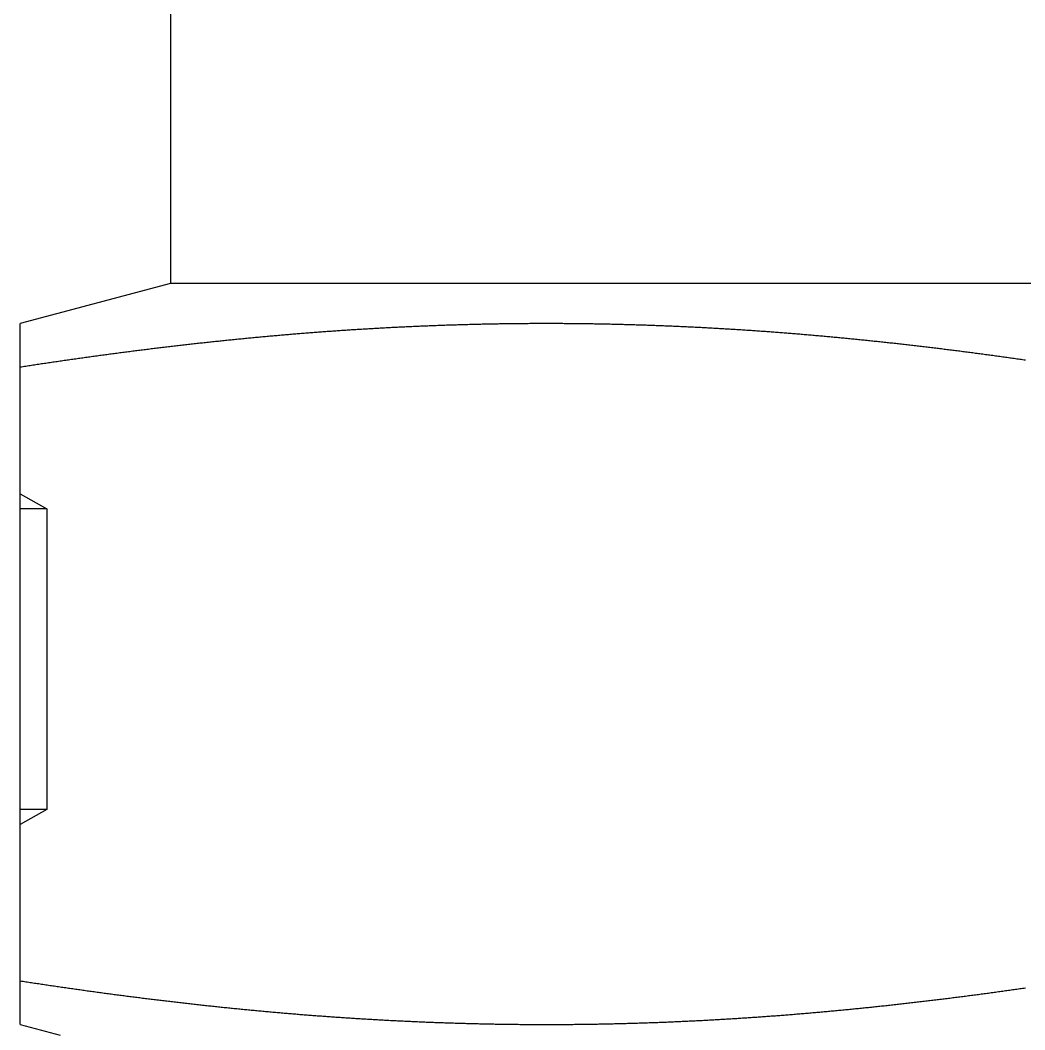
# Model space of a CAD drawing. Extents: x -10 to 100, y -19 to 72.
# Drawn here: x 84.76 to 91.44, y 9.6 to 16.32 of the extents above; entities that cross this region are included whole.
import ezdxf

# ---------------------------------------------------------------- set-up
doc = ezdxf.new("R2010")
doc.units = 0
doc.layers.get('0').update_dxf_attribs({"linetype": 'CONTINUOUS'})

msp = doc.modelspace()

# ---------------------------------------------------------------- linework, layer by layer
at = {"color": 7, "linetype": 'CONTINUOUS'}
for p, q in [((85.7577, 21.565), (85.7577, 14.565)), ((85.7577, 14.565), (84.7577, 14.2971)), ((97.7577, 14.565), (85.7577, 14.565)), ((84.7577, 9.6362), (84.7577, 14.2971)), ((84.7577, 13.165), (84.9343, 13.065)), ((84.9343, 13.065), (84.7577, 13.065)), ((84.9343, 13.065), (84.9343, 11.065)), ((84.9343, 11.065), (84.7577, 10.965)), ((84.9343, 11.065), (84.7577, 11.065)), ((84.7577, 9.6362), (85.0233, 9.565))]:
    msp.add_line(p, q, dxfattribs=at)
at = {"color": 7}
for points in [[(91.4455, 14.0536, 0), (91.4361, 14.0549, 0), (91.4266, 14.0563, 0), (91.4171, 14.0576, 0), (91.4076, 14.059, 0), (91.3982, 14.0603, 0), (91.3887, 14.0617, 0), (91.3792, 14.063, 0), (91.3698, 14.0644, 0), (91.3603, 14.0657, 0), (91.3508, 14.067, 0), (91.3413, 14.0684, 0), (91.3319, 14.0697, 0), (91.3224, 14.071, 0), (91.3129, 14.0723, 0), (91.3034, 14.0737, 0), (91.294, 14.075, 0), (91.2845, 14.0763, 0), (91.275, 14.0776, 0), (91.2655, 14.0789, 0), (91.2561, 14.0802, 0), (91.2466, 14.0815, 0), (91.2371, 14.0828, 0), (91.2276, 14.0841, 0), (91.2182, 14.0854, 0), (91.2087, 14.0867, 0), (91.1992, 14.0879, 0), (91.1897, 14.0892, 0), (91.1802, 14.0905, 0), (91.1708, 14.0918, 0), (91.1613, 14.093, 0), (91.1518, 14.0943, 0), (91.1423, 14.0956, 0), (91.1328, 14.0968, 0), (91.1233, 14.0981, 0), (91.1139, 14.0993, 0), (91.1044, 14.1006, 0), (91.0949, 14.1018, 0), (91.0854, 14.1031, 0), (91.0759, 14.1043, 0), (91.0664, 14.1055, 0), (91.0569, 14.1068, 0), (91.0475, 14.108, 0), (91.038, 14.1092, 0), (91.0285, 14.1105, 0), (91.019, 14.1117, 0), (91.0095, 14.1129, 0), (91, 14.1141, 0), (90.9905, 14.1153, 0), (90.981, 14.1165, 0), (90.9715, 14.1177, 0), (90.9621, 14.1189, 0), (90.9526, 14.1201, 0), (90.9431, 14.1213, 0), (90.9336, 14.1225, 0), (90.9241, 14.1237, 0), (90.9146, 14.1248, 0), (90.9051, 14.126, 0), (90.8956, 14.1272, 0), (90.8861, 14.1284, 0), (90.8766, 14.1295, 0), (90.8671, 14.1307, 0), (90.8576, 14.1319, 0), (90.8481, 14.133, 0), (90.8386, 14.1342, 0), (90.8291, 14.1353, 0), (90.8196, 14.1365, 0), (90.8101, 14.1376, 0), (90.8006, 14.1387, 0), (90.7912, 14.1399, 0), (90.7817, 14.141, 0), (90.7722, 14.1421, 0), (90.7627, 14.1433, 0), (90.7532, 14.1444, 0), (90.7437, 14.1455, 0), (90.7342, 14.1466, 0), (90.7247, 14.1477, 0), (90.7151, 14.1488, 0), (90.7056, 14.1499, 0), (90.6961, 14.151, 0), (90.6866, 14.1521, 0), (90.6771, 14.1532, 0), (90.6676, 14.1543, 0), (90.6581, 14.1554, 0), (90.6486, 14.1565, 0), (90.6391, 14.1575, 0), (90.6296, 14.1586, 0), (90.6201, 14.1597, 0), (90.6106, 14.1608, 0), (90.6011, 14.1618, 0), (90.5916, 14.1629, 0), (90.5821, 14.1639, 0), (90.5726, 14.165, 0), (90.5631, 14.166, 0), (90.5536, 14.1671, 0), (90.544, 14.1681, 0), (90.5345, 14.1692, 0), (90.525, 14.1702, 0), (90.5155, 14.1712, 0), (90.506, 14.1722, 0), (90.4965, 14.1733, 0), (90.487, 14.1743, 0), (90.4775, 14.1753, 0), (90.468, 14.1763, 0), (90.4584, 14.1773, 0), (90.4489, 14.1783, 0), (90.4394, 14.1793, 0), (90.4299, 14.1803, 0), (90.4204, 14.1813, 0), (90.4109, 14.1823, 0), (90.4014, 14.1833, 0), (90.3918, 14.1843, 0), (90.3823, 14.1852, 0), (90.3728, 14.1862, 0), (90.3633, 14.1872, 0), (90.3538, 14.1881, 0), (90.3443, 14.1891, 0), (90.3347, 14.1901, 0), (90.3252, 14.191, 0), (90.3157, 14.192, 0), (90.3062, 14.1929, 0), (90.2967, 14.1938, 0), (90.2871, 14.1948, 0), (90.2776, 14.1957, 0), (90.2681, 14.1966, 0), (90.2586, 14.1976, 0), (90.2491, 14.1985, 0), (90.2395, 14.1994, 0), (90.23, 14.2003, 0), (90.2205, 14.2012, 0), (90.211, 14.2021, 0), (90.2014, 14.203, 0), (90.1919, 14.2039, 0), (90.1824, 14.2048, 0), (90.1729, 14.2057, 0), (90.1633, 14.2066, 0), (90.1538, 14.2075, 0), (90.1443, 14.2084, 0), (90.1348, 14.2092, 0), (90.1252, 14.2101, 0), (90.1157, 14.211, 0), (90.1062, 14.2118, 0), (90.0967, 14.2127, 0), (90.0871, 14.2135, 0), (90.0776, 14.2144, 0), (90.0681, 14.2152, 0), (90.0585, 14.2161, 0), (90.049, 14.2169, 0), (90.0395, 14.2178, 0), (90.03, 14.2186, 0), (90.0204, 14.2194, 0), (90.0109, 14.2202, 0), (90.0014, 14.221, 0), (89.9918, 14.2219, 0), (89.9823, 14.2227, 0), (89.9728, 14.2235, 0), (89.9632, 14.2243, 0), (89.9537, 14.2251, 0), (89.9442, 14.2259, 0), (89.9346, 14.2266, 0), (89.9251, 14.2274, 0), (89.9156, 14.2282, 0), (89.906, 14.229, 0), (89.8965, 14.2298, 0), (89.887, 14.2305, 0), (89.8774, 14.2313, 0), (89.8679, 14.232, 0), (89.8584, 14.2328, 0), (89.8488, 14.2335, 0), (89.8393, 14.2343, 0), (89.8297, 14.235, 0), (89.8202, 14.2358, 0), (89.8107, 14.2365, 0), (89.8011, 14.2372, 0), (89.7916, 14.238, 0), (89.7821, 14.2387, 0), (89.7725, 14.2394, 0), (89.763, 14.2401, 0), (89.7534, 14.2408, 0), (89.7439, 14.2415, 0), (89.7344, 14.2422, 0), (89.7248, 14.2429, 0), (89.7153, 14.2436, 0), (89.7057, 14.2443, 0), (89.6962, 14.245, 0), (89.6866, 14.2457, 0), (89.6771, 14.2463, 0), (89.6676, 14.247, 0), (89.658, 14.2477, 0), (89.6485, 14.2483, 0), (89.6389, 14.249, 0), (89.6294, 14.2496, 0), (89.6198, 14.2503, 0), (89.6103, 14.2509, 0), (89.6008, 14.2516, 0), (89.5912, 14.2522, 0), (89.5817, 14.2528, 0), (89.5721, 14.2535, 0), (89.5626, 14.2541, 0), (89.553, 14.2547, 0), (89.5435, 14.2553, 0), (89.5339, 14.2559, 0), (89.5244, 14.2565, 0), (89.5148, 14.2571, 0), (89.5053, 14.2577, 0), (89.4957, 14.2583, 0), (89.4862, 14.2589, 0), (89.4766, 14.2595, 0), (89.4671, 14.2601, 0), (89.4576, 14.2606, 0), (89.448, 14.2612, 0), (89.4385, 14.2618, 0), (89.4289, 14.2623, 0), (89.4194, 14.2629, 0), (89.4098, 14.2634, 0), (89.4003, 14.264, 0), (89.3907, 14.2645, 0), (89.3812, 14.2651, 0), (89.3716, 14.2656, 0), (89.362, 14.2661, 0), (89.3525, 14.2667, 0), (89.3429, 14.2672, 0), (89.3334, 14.2677, 0), (89.3238, 14.2682, 0), (89.3143, 14.2687, 0), (89.3047, 14.2692, 0), (89.2952, 14.2697, 0), (89.2856, 14.2702, 0), (89.2761, 14.2707, 0), (89.2665, 14.2712, 0), (89.257, 14.2717, 0), (89.2474, 14.2722, 0), (89.2379, 14.2726, 0), (89.2283, 14.2731, 0), (89.2188, 14.2736, 0), (89.2092, 14.274, 0), (89.1996, 14.2745, 0), (89.1901, 14.2749, 0), (89.1805, 14.2754, 0), (89.171, 14.2758, 0), (89.1614, 14.2763, 0), (89.1519, 14.2767, 0), (89.1423, 14.2771, 0), (89.1327, 14.2776, 0), (89.1232, 14.278, 0), (89.1136, 14.2784, 0), (89.1041, 14.2788, 0), (89.0945, 14.2792, 0), (89.085, 14.2796, 0), (89.0754, 14.28, 0), (89.0658, 14.2804, 0), (89.0563, 14.2808, 0), (89.0467, 14.2812, 0), (89.0372, 14.2816, 0), (89.0276, 14.2819, 0), (89.0181, 14.2823, 0), (89.0085, 14.2827, 0), (88.9989, 14.283, 0), (88.9894, 14.2834, 0), (88.9798, 14.2837, 0), (88.9703, 14.2841, 0), (88.9607, 14.2844, 0), (88.9511, 14.2848, 0), (88.9416, 14.2851, 0), (88.932, 14.2854, 0), (88.9225, 14.2858, 0), (88.9129, 14.2861, 0), (88.9033, 14.2864, 0), (88.8938, 14.2867, 0), (88.8842, 14.287, 0), (88.8747, 14.2873, 0), (88.8651, 14.2876, 0), (88.8555, 14.2879, 0), (88.846, 14.2882, 0), (88.8364, 14.2885, 0), (88.8268, 14.2888, 0), (88.8173, 14.289, 0), (88.8077, 14.2893, 0), (88.7982, 14.2896, 0), (88.7886, 14.2898, 0), (88.779, 14.2901, 0), (88.7695, 14.2904, 0), (88.7599, 14.2906, 0), (88.7503, 14.2909, 0), (88.7408, 14.2911, 0), (88.7312, 14.2913, 0), (88.7217, 14.2916, 0), (88.7121, 14.2918, 0), (88.7025, 14.292, 0), (88.693, 14.2922, 0), (88.6834, 14.2924, 0), (88.6738, 14.2926, 0), (88.6643, 14.2928, 0), (88.6547, 14.293, 0), (88.6451, 14.2932, 0), (88.6356, 14.2934, 0), (88.626, 14.2936, 0), (88.6164, 14.2938, 0), (88.6069, 14.2939, 0), (88.5973, 14.2941, 0), (88.5878, 14.2943, 0), (88.5782, 14.2944, 0), (88.5686, 14.2946, 0), (88.5591, 14.2947, 0), (88.5495, 14.2949, 0), (88.5399, 14.295, 0), (88.5304, 14.2952, 0), (88.5208, 14.2953, 0), (88.5112, 14.2954, 0), (88.5017, 14.2956, 0), (88.4921, 14.2957, 0), (88.4825, 14.2958, 0), (88.473, 14.2959, 0), (88.4634, 14.296, 0), (88.4538, 14.2961, 0), (88.4443, 14.2962, 0), (88.4347, 14.2963, 0), (88.4251, 14.2964, 0), (88.4156, 14.2964, 0), (88.406, 14.2965, 0), (88.3964, 14.2966, 0), (88.3869, 14.2967, 0), (88.3773, 14.2967, 0), (88.3677, 14.2968, 0), (88.3582, 14.2968, 0), (88.3486, 14.2969, 0), (88.3391, 14.2969, 0), (88.3295, 14.297, 0), (88.3199, 14.297, 0), (88.3104, 14.297, 0), (88.3008, 14.297, 0), (88.2912, 14.2971, 0), (88.2817, 14.2971, 0), (88.2721, 14.2971, 0), (88.2625, 14.2971, 0), (88.253, 14.2971, 0), (88.2434, 14.2971, 0), (88.2338, 14.2971, 0), (88.2243, 14.2971, 0), (88.2147, 14.297, 0), (88.2051, 14.297, 0), (88.1956, 14.297, 0), (88.186, 14.297, 0), (88.1764, 14.2969, 0), (88.1669, 14.2969, 0), (88.1573, 14.2968, 0), (88.1477, 14.2968, 0), (88.1382, 14.2967, 0), (88.1286, 14.2967, 0), (88.119, 14.2966, 0), (88.1095, 14.2965, 0), (88.0999, 14.2964, 0), (88.0903, 14.2964, 0), (88.0808, 14.2963, 0), (88.0712, 14.2962, 0), (88.0616, 14.2961, 0), (88.0521, 14.296, 0), (88.0425, 14.2959, 0), (88.0329, 14.2958, 0), (88.0234, 14.2957, 0), (88.0138, 14.2955, 0), (88.0042, 14.2954, 0), (87.9947, 14.2953, 0), (87.9851, 14.2952, 0), (87.9755, 14.295, 0), (87.966, 14.2949, 0), (87.9564, 14.2947, 0), (87.9469, 14.2946, 0), (87.9373, 14.2944, 0), (87.9277, 14.2943, 0), (87.9182, 14.2941, 0), (87.9086, 14.2939, 0), (87.899, 14.2938, 0), (87.8895, 14.2936, 0), (87.8799, 14.2934, 0), (87.8703, 14.2932, 0), (87.8608, 14.293, 0), (87.8512, 14.2928, 0), (87.8416, 14.2926, 0), (87.8321, 14.2924, 0), (87.8225, 14.2922, 0), (87.813, 14.292, 0), (87.8034, 14.2918, 0), (87.7938, 14.2915, 0), (87.7843, 14.2913, 0), (87.7747, 14.2911, 0), (87.7651, 14.2908, 0), (87.7556, 14.2906, 0), (87.746, 14.2903, 0), (87.7364, 14.2901, 0), (87.7269, 14.2898, 0), (87.7173, 14.2896, 0), (87.7078, 14.2893, 0), (87.6982, 14.289, 0), (87.6886, 14.2888, 0), (87.6791, 14.2885, 0), (87.6695, 14.2882, 0), (87.66, 14.2879, 0), (87.6504, 14.2876, 0), (87.6408, 14.2873, 0), (87.6313, 14.287, 0), (87.6217, 14.2867, 0), (87.6121, 14.2864, 0), (87.6026, 14.2861, 0), (87.593, 14.2858, 0), (87.5835, 14.2854, 0), (87.5739, 14.2851, 0), (87.5643, 14.2848, 0), (87.5548, 14.2844, 0), (87.5452, 14.2841, 0), (87.5357, 14.2837, 0), (87.5261, 14.2834, 0), (87.5165, 14.283, 0), (87.507, 14.2827, 0), (87.4974, 14.2823, 0), (87.4879, 14.2819, 0), (87.4783, 14.2816, 0), (87.4687, 14.2812, 0), (87.4592, 14.2808, 0), (87.4496, 14.2804, 0), (87.4401, 14.28, 0), (87.4305, 14.2796, 0), (87.421, 14.2792, 0), (87.4114, 14.2788, 0), (87.4018, 14.2784, 0), (87.3923, 14.278, 0), (87.3827, 14.2776, 0), (87.3732, 14.2771, 0), (87.3636, 14.2767, 0), (87.3541, 14.2763, 0), (87.3445, 14.2758, 0), (87.3349, 14.2754, 0), (87.3254, 14.2749, 0), (87.3158, 14.2745, 0), (87.3063, 14.274, 0), (87.2967, 14.2736, 0), (87.2872, 14.2731, 0), (87.2776, 14.2726, 0), (87.2681, 14.2722, 0), (87.2585, 14.2717, 0), (87.249, 14.2712, 0), (87.2394, 14.2707, 0), (87.2298, 14.2702, 0), (87.2203, 14.2697, 0), (87.2107, 14.2692, 0), (87.2012, 14.2687, 0), (87.1916, 14.2682, 0), (87.1821, 14.2677, 0), (87.1725, 14.2672, 0), (87.163, 14.2667, 0), (87.1534, 14.2661, 0), (87.1439, 14.2656, 0), (87.1343, 14.2651, 0), (87.1248, 14.2645, 0), (87.1152, 14.264, 0), (87.1057, 14.2634, 0), (87.0961, 14.2629, 0), (87.0866, 14.2623, 0), (87.077, 14.2618, 0), (87.0675, 14.2612, 0), (87.0579, 14.2606, 0), (87.0484, 14.2601, 0), (87.0388, 14.2595, 0), (87.0293, 14.2589, 0), (87.0197, 14.2583, 0), (87.0102, 14.2577, 0), (87.0006, 14.2571, 0), (86.9911, 14.2565, 0), (86.9815, 14.2559, 0), (86.972, 14.2553, 0), (86.9624, 14.2547, 0), (86.9529, 14.2541, 0), (86.9434, 14.2535, 0), (86.9338, 14.2528, 0), (86.9243, 14.2522, 0), (86.9147, 14.2516, 0), (86.9052, 14.2509, 0), (86.8956, 14.2503, 0), (86.8861, 14.2496, 0), (86.8765, 14.249, 0), (86.867, 14.2483, 0), (86.8575, 14.2477, 0), (86.8479, 14.247, 0), (86.8384, 14.2463, 0), (86.8288, 14.2457, 0), (86.8193, 14.245, 0), (86.8097, 14.2443, 0), (86.8002, 14.2436, 0), (86.7907, 14.2429, 0), (86.7811, 14.2422, 0), (86.7716, 14.2415, 0), (86.762, 14.2408, 0), (86.7525, 14.2401, 0), (86.743, 14.2394, 0), (86.7334, 14.2387, 0), (86.7239, 14.238, 0), (86.7143, 14.2372, 0), (86.7048, 14.2365, 0), (86.6953, 14.2358, 0), (86.6857, 14.235, 0), (86.6762, 14.2343, 0), (86.6667, 14.2336, 0), (86.6571, 14.2328, 0), (86.6476, 14.232, 0), (86.638, 14.2313, 0), (86.6285, 14.2305, 0), (86.619, 14.2298, 0), (86.6094, 14.229, 0), (86.5999, 14.2282, 0), (86.5904, 14.2274, 0), (86.5808, 14.2267, 0), (86.5713, 14.2259, 0), (86.5618, 14.2251, 0), (86.5522, 14.2243, 0), (86.5427, 14.2235, 0), (86.5332, 14.2227, 0), (86.5236, 14.2219, 0), (86.5141, 14.221, 0), (86.5046, 14.2202, 0), (86.4951, 14.2194, 0), (86.4855, 14.2186, 0), (86.476, 14.2178, 0), (86.4665, 14.2169, 0), (86.4569, 14.2161, 0), (86.4474, 14.2152, 0), (86.4379, 14.2144, 0), (86.4283, 14.2135, 0), (86.4188, 14.2127, 0), (86.4093, 14.2118, 0), (86.3998, 14.211, 0), (86.3902, 14.2101, 0), (86.3807, 14.2092, 0), (86.3712, 14.2084, 0), (86.3617, 14.2075, 0), (86.3521, 14.2066, 0), (86.3426, 14.2057, 0), (86.3331, 14.2048, 0), (86.3236, 14.2039, 0), (86.314, 14.203, 0), (86.3045, 14.2021, 0), (86.295, 14.2012, 0), (86.2855, 14.2003, 0), (86.2759, 14.1994, 0), (86.2664, 14.1985, 0), (86.2569, 14.1976, 0), (86.2474, 14.1966, 0), (86.2379, 14.1957, 0), (86.2283, 14.1948, 0), (86.2188, 14.1938, 0), (86.2093, 14.1929, 0), (86.1998, 14.192, 0), (86.1903, 14.191, 0), (86.1807, 14.1901, 0), (86.1712, 14.1891, 0), (86.1617, 14.1881, 0), (86.1522, 14.1872, 0), (86.1427, 14.1862, 0), (86.1332, 14.1852, 0), (86.1236, 14.1843, 0), (86.1141, 14.1833, 0), (86.1046, 14.1823, 0), (86.0951, 14.1813, 0), (86.0856, 14.1803, 0), (86.0761, 14.1793, 0), (86.0665, 14.1783, 0), (86.057, 14.1773, 0), (86.0475, 14.1763, 0), (86.038, 14.1753, 0), (86.0285, 14.1743, 0), (86.019, 14.1733, 0), (86.0095, 14.1722, 0), (86, 14.1712, 0), (85.9905, 14.1702, 0), (85.9809, 14.1692, 0), (85.9714, 14.1681, 0), (85.9619, 14.1671, 0), (85.9524, 14.166, 0), (85.9429, 14.165, 0), (85.9334, 14.1639, 0), (85.9239, 14.1629, 0), (85.9144, 14.1618, 0), (85.9049, 14.1608, 0), (85.8954, 14.1597, 0), (85.8859, 14.1586, 0), (85.8764, 14.1575, 0), (85.8669, 14.1565, 0), (85.8573, 14.1554, 0), (85.8478, 14.1543, 0), (85.8383, 14.1532, 0), (85.8288, 14.1521, 0), (85.8193, 14.151, 0), (85.8098, 14.1499, 0), (85.8003, 14.1488, 0), (85.7908, 14.1477, 0), (85.7813, 14.1466, 0), (85.7718, 14.1455, 0), (85.7623, 14.1444, 0), (85.7528, 14.1433, 0), (85.7433, 14.1421, 0), (85.7338, 14.141, 0), (85.7243, 14.1399, 0), (85.7148, 14.1387, 0), (85.7053, 14.1376, 0), (85.6958, 14.1365, 0), (85.6863, 14.1353, 0), (85.6768, 14.1342, 0), (85.6673, 14.133, 0), (85.6578, 14.1319, 0), (85.6483, 14.1307, 0), (85.6389, 14.1295, 0), (85.6294, 14.1284, 0), (85.6199, 14.1272, 0), (85.6104, 14.126, 0), (85.6009, 14.1248, 0), (85.5914, 14.1237, 0), (85.5819, 14.1225, 0), (85.5724, 14.1213, 0), (85.5629, 14.1201, 0), (85.5534, 14.1189, 0), (85.5439, 14.1177, 0), (85.5344, 14.1165, 0), (85.5249, 14.1153, 0), (85.5155, 14.1141, 0), (85.506, 14.1129, 0), (85.4965, 14.1117, 0), (85.487, 14.1105, 0), (85.4775, 14.1092, 0), (85.468, 14.108, 0), (85.4585, 14.1068, 0), (85.449, 14.1055, 0), (85.4396, 14.1043, 0), (85.4301, 14.1031, 0), (85.4206, 14.1018, 0), (85.4111, 14.1006, 0), (85.4016, 14.0993, 0), (85.3921, 14.0981, 0), (85.3827, 14.0968, 0), (85.3732, 14.0956, 0), (85.3637, 14.0943, 0), (85.3542, 14.093, 0), (85.3447, 14.0918, 0), (85.3352, 14.0905, 0), (85.3258, 14.0892, 0), (85.3163, 14.0879, 0), (85.3068, 14.0867, 0), (85.2973, 14.0854, 0), (85.2878, 14.0841, 0), (85.2784, 14.0828, 0), (85.2689, 14.0815, 0), (85.2594, 14.0802, 0), (85.2499, 14.0789, 0), (85.2405, 14.0776, 0), (85.231, 14.0763, 0), (85.2215, 14.075, 0), (85.212, 14.0737, 0), (85.2026, 14.0723, 0), (85.1931, 14.071, 0), (85.1836, 14.0697, 0), (85.1741, 14.0684, 0), (85.1647, 14.067, 0), (85.1552, 14.0657, 0), (85.1457, 14.0644, 0), (85.1362, 14.063, 0), (85.1268, 14.0617, 0), (85.1173, 14.0603, 0), (85.1078, 14.059, 0), (85.0984, 14.0576, 0), (85.0889, 14.0563, 0), (85.0794, 14.0549, 0), (85.07, 14.0536, 0), (85.0605, 14.0522, 0), (85.051, 14.0508, 0), (85.0415, 14.0495, 0), (85.0321, 14.0481, 0), (85.0226, 14.0467, 0), (85.0131, 14.0453, 0), (85.0037, 14.044, 0), (84.9942, 14.0426, 0), (84.9848, 14.0412, 0), (84.9753, 14.0398, 0), (84.9658, 14.0384, 0), (84.9564, 14.037, 0), (84.9469, 14.0356, 0), (84.9374, 14.0342, 0), (84.928, 14.0328, 0), (84.9185, 14.0314, 0), (84.909, 14.03, 0), (84.8996, 14.0286, 0), (84.8901, 14.0271, 0), (84.8807, 14.0257, 0), (84.8712, 14.0243, 0), (84.8618, 14.0229, 0), (84.8523, 14.0214, 0), (84.8428, 14.02, 0), (84.8334, 14.0186, 0), (84.8239, 14.0171, 0), (84.8145, 14.0157, 0), (84.805, 14.0142, 0), (84.7956, 14.0128, 0), (84.7861, 14.0113, 0), (84.7766, 14.0099, 0), (84.7672, 14.0084, 0), (84.7577, 14.0069, 0)], [(84.7577, 9.9264, 0), (84.7672, 9.9249, 0), (84.7766, 9.9234, 0), (84.7861, 9.922, 0), (84.7956, 9.9205, 0), (84.805, 9.9191, 0), (84.8145, 9.9176, 0), (84.8239, 9.9162, 0), (84.8334, 9.9147, 0), (84.8428, 9.9133, 0), (84.8523, 9.9119, 0), (84.8618, 9.9104, 0), (84.8712, 9.909, 0), (84.8807, 9.9076, 0), (84.8901, 9.9062, 0), (84.8996, 9.9047, 0), (84.9091, 9.9033, 0), (84.9185, 9.9019, 0), (84.928, 9.9005, 0), (84.9374, 9.8991, 0), (84.9469, 9.8977, 0), (84.9564, 9.8963, 0), (84.9658, 9.8949, 0), (84.9753, 9.8935, 0), (84.9848, 9.8921, 0), (84.9942, 9.8907, 0), (85.0037, 9.8893, 0), (85.0131, 9.8879, 0), (85.0226, 9.8866, 0), (85.0321, 9.8852, 0), (85.0415, 9.8838, 0), (85.051, 9.8825, 0), (85.0605, 9.8811, 0), (85.07, 9.8797, 0), (85.0794, 9.8783, 0), (85.0889, 9.877, 0), (85.0984, 9.8756, 0), (85.1078, 9.8743, 0), (85.1173, 9.8729, 0), (85.1268, 9.8716, 0), (85.1362, 9.8703, 0), (85.1457, 9.8689, 0), (85.1552, 9.8676, 0), (85.1647, 9.8663, 0), (85.1741, 9.8649, 0), (85.1836, 9.8636, 0), (85.1931, 9.8623, 0), (85.2026, 9.8609, 0), (85.212, 9.8596, 0), (85.2215, 9.8583, 0), (85.231, 9.857, 0), (85.2405, 9.8557, 0), (85.2499, 9.8544, 0), (85.2594, 9.8531, 0), (85.2689, 9.8518, 0), (85.2784, 9.8505, 0), (85.2878, 9.8492, 0), (85.2973, 9.8479, 0), (85.3068, 9.8466, 0), (85.3163, 9.8453, 0), (85.3258, 9.8441, 0), (85.3352, 9.8428, 0), (85.3447, 9.8415, 0), (85.3542, 9.8402, 0), (85.3637, 9.839, 0), (85.3732, 9.8377, 0), (85.3827, 9.8365, 0), (85.3921, 9.8352, 0), (85.4016, 9.834, 0), (85.4111, 9.8327, 0), (85.4206, 9.8315, 0), (85.4301, 9.8302, 0), (85.4396, 9.829, 0), (85.449, 9.8277, 0), (85.4585, 9.8265, 0), (85.468, 9.8253, 0), (85.4775, 9.8241, 0), (85.487, 9.8228, 0), (85.4965, 9.8216, 0), (85.506, 9.8204, 0), (85.5155, 9.8192, 0), (85.5249, 9.818, 0), (85.5344, 9.8168, 0), (85.5439, 9.8156, 0), (85.5534, 9.8144, 0), (85.5629, 9.8132, 0), (85.5724, 9.812, 0), (85.5819, 9.8108, 0), (85.5914, 9.8096, 0), (85.6009, 9.8084, 0), (85.6104, 9.8073, 0), (85.6199, 9.8061, 0), (85.6294, 9.8049, 0), (85.6389, 9.8038, 0), (85.6483, 9.8026, 0), (85.6578, 9.8014, 0), (85.6673, 9.8003, 0), (85.6768, 9.7991, 0), (85.6863, 9.798, 0), (85.6958, 9.7968, 0), (85.7053, 9.7957, 0), (85.7148, 9.7945, 0), (85.7243, 9.7934, 0), (85.7338, 9.7923, 0), (85.7433, 9.7912, 0), (85.7528, 9.79, 0), (85.7623, 9.7889, 0), (85.7718, 9.7878, 0), (85.7813, 9.7867, 0), (85.7908, 9.7856, 0), (85.8003, 9.7845, 0), (85.8098, 9.7834, 0), (85.8193, 9.7823, 0), (85.8288, 9.7812, 0), (85.8383, 9.7801, 0), (85.8478, 9.779, 0), (85.8573, 9.7779, 0), (85.8669, 9.7768, 0), (85.8764, 9.7757, 0), (85.8859, 9.7747, 0), (85.8954, 9.7736, 0), (85.9049, 9.7725, 0), (85.9144, 9.7715, 0), (85.9239, 9.7704, 0), (85.9334, 9.7693, 0), (85.9429, 9.7683, 0), (85.9524, 9.7673, 0), (85.9619, 9.7662, 0), (85.9714, 9.7652, 0), (85.9809, 9.7641, 0), (85.9905, 9.7631, 0), (86, 9.7621, 0), (86.0095, 9.761, 0), (86.019, 9.76, 0), (86.0285, 9.759, 0), (86.038, 9.758, 0), (86.0475, 9.757, 0), (86.057, 9.756, 0), (86.0665, 9.755, 0), (86.0761, 9.754, 0), (86.0856, 9.753, 0), (86.0951, 9.752, 0), (86.1046, 9.751, 0), (86.1141, 9.75, 0), (86.1236, 9.749, 0), (86.1332, 9.7481, 0), (86.1427, 9.7471, 0), (86.1522, 9.7461, 0), (86.1617, 9.7452, 0), (86.1712, 9.7442, 0), (86.1807, 9.7432, 0), (86.1903, 9.7423, 0), (86.1998, 9.7413, 0), (86.2093, 9.7404, 0), (86.2188, 9.7394, 0), (86.2283, 9.7385, 0), (86.2379, 9.7376, 0), (86.2474, 9.7366, 0), (86.2569, 9.7357, 0), (86.2664, 9.7348, 0), (86.2759, 9.7339, 0), (86.2855, 9.733, 0), (86.295, 9.7321, 0), (86.3045, 9.7311, 0), (86.314, 9.7302, 0), (86.3236, 9.7294, 0), (86.3331, 9.7285, 0), (86.3426, 9.7276, 0), (86.3521, 9.7267, 0), (86.3617, 9.7258, 0), (86.3712, 9.7249, 0), (86.3807, 9.7241, 0), (86.3902, 9.7232, 0), (86.3998, 9.7223, 0), (86.4093, 9.7215, 0), (86.4188, 9.7206, 0), (86.4283, 9.7197, 0), (86.4379, 9.7189, 0), (86.4474, 9.718, 0), (86.4569, 9.7172, 0), (86.4665, 9.7164, 0), (86.476, 9.7155, 0), (86.4855, 9.7147, 0), (86.495, 9.7139, 0), (86.5046, 9.7131, 0), (86.5141, 9.7122, 0), (86.5236, 9.7114, 0), (86.5332, 9.7106, 0), (86.5427, 9.7098, 0), (86.5522, 9.709, 0), (86.5618, 9.7082, 0), (86.5713, 9.7074, 0), (86.5808, 9.7066, 0), (86.5904, 9.7059, 0), (86.5999, 9.7051, 0), (86.6094, 9.7043, 0), (86.619, 9.7035, 0), (86.6285, 9.7028, 0), (86.638, 9.702, 0), (86.6476, 9.7012, 0), (86.6571, 9.7005, 0), (86.6667, 9.6997, 0), (86.6762, 9.699, 0), (86.6857, 9.6982, 0), (86.6953, 9.6975, 0), (86.7048, 9.6968, 0), (86.7143, 9.696, 0), (86.7239, 9.6953, 0), (86.7334, 9.6946, 0), (86.743, 9.6939, 0), (86.7525, 9.6932, 0), (86.762, 9.6925, 0), (86.7716, 9.6918, 0), (86.7811, 9.6911, 0), (86.7907, 9.6904, 0), (86.8002, 9.6897, 0), (86.8097, 9.689, 0), (86.8193, 9.6883, 0), (86.8288, 9.6876, 0), (86.8384, 9.687, 0), (86.8479, 9.6863, 0), (86.8575, 9.6856, 0), (86.867, 9.685, 0), (86.8765, 9.6843, 0), (86.8861, 9.6837, 0), (86.8956, 9.683, 0), (86.9052, 9.6824, 0), (86.9147, 9.6817, 0), (86.9243, 9.6811, 0), (86.9338, 9.6805, 0), (86.9434, 9.6798, 0), (86.9529, 9.6792, 0), (86.9624, 9.6786, 0), (86.972, 9.678, 0), (86.9815, 9.6774, 0), (86.9911, 9.6768, 0), (87.0006, 9.6762, 0), (87.0102, 9.6756, 0), (87.0197, 9.675, 0), (87.0293, 9.6744, 0), (87.0388, 9.6738, 0), (87.0484, 9.6732, 0), (87.0579, 9.6727, 0), (87.0675, 9.6721, 0), (87.077, 9.6715, 0), (87.0866, 9.671, 0), (87.0961, 9.6704, 0), (87.1057, 9.6699, 0), (87.1152, 9.6693, 0), (87.1248, 9.6687, 0), (87.1343, 9.6682, 0), (87.1439, 9.6677, 0), (87.1534, 9.6671, 0), (87.163, 9.6666, 0), (87.1725, 9.6661, 0), (87.1821, 9.6656, 0), (87.1916, 9.6651, 0), (87.2012, 9.6646, 0), (87.2107, 9.6641, 0), (87.2203, 9.6636, 0), (87.2298, 9.6631, 0), (87.2394, 9.6626, 0), (87.249, 9.6621, 0), (87.2585, 9.6616, 0), (87.2681, 9.6611, 0), (87.2776, 9.6607, 0), (87.2872, 9.6602, 0), (87.2967, 9.6597, 0), (87.3063, 9.6593, 0), (87.3158, 9.6588, 0), (87.3254, 9.6584, 0), (87.3349, 9.6579, 0), (87.3445, 9.6575, 0), (87.3541, 9.657, 0), (87.3636, 9.6566, 0), (87.3732, 9.6562, 0), (87.3827, 9.6557, 0), (87.3923, 9.6553, 0), (87.4018, 9.6549, 0), (87.4114, 9.6545, 0), (87.421, 9.6541, 0), (87.4305, 9.6537, 0), (87.4401, 9.6533, 0), (87.4496, 9.6529, 0), (87.4592, 9.6525, 0), (87.4687, 9.6521, 0), (87.4783, 9.6517, 0), (87.4879, 9.6514, 0), (87.4974, 9.651, 0), (87.507, 9.6506, 0), (87.5165, 9.6503, 0), (87.5261, 9.6499, 0), (87.5357, 9.6495, 0), (87.5452, 9.6492, 0), (87.5548, 9.6488, 0), (87.5643, 9.6485, 0), (87.5739, 9.6482, 0), (87.5835, 9.6479, 0), (87.593, 9.6475, 0), (87.6026, 9.6472, 0), (87.6121, 9.6469, 0), (87.6217, 9.6466, 0), (87.6313, 9.6463, 0), (87.6408, 9.646, 0), (87.6504, 9.6457, 0), (87.6599, 9.6454, 0), (87.6695, 9.6451, 0), (87.6791, 9.6448, 0), (87.6886, 9.6445, 0), (87.6982, 9.6442, 0), (87.7078, 9.644, 0), (87.7173, 9.6437, 0), (87.7269, 9.6434, 0), (87.7364, 9.6432, 0), (87.746, 9.6429, 0), (87.7556, 9.6427, 0), (87.7651, 9.6424, 0), (87.7747, 9.6422, 0), (87.7843, 9.642, 0), (87.7938, 9.6417, 0), (87.8034, 9.6415, 0), (87.813, 9.6413, 0), (87.8225, 9.6411, 0), (87.8321, 9.6409, 0), (87.8416, 9.6407, 0), (87.8512, 9.6405, 0), (87.8608, 9.6403, 0), (87.8703, 9.6401, 0), (87.8799, 9.6399, 0), (87.8895, 9.6397, 0), (87.899, 9.6395, 0), (87.9086, 9.6393, 0), (87.9182, 9.6392, 0), (87.9277, 9.639, 0), (87.9373, 9.6388, 0), (87.9469, 9.6387, 0), (87.9564, 9.6385, 0), (87.966, 9.6384, 0), (87.9755, 9.6382, 0), (87.9851, 9.6381, 0), (87.9947, 9.638, 0), (88.0042, 9.6379, 0), (88.0138, 9.6377, 0), (88.0234, 9.6376, 0), (88.0329, 9.6375, 0), (88.0425, 9.6374, 0), (88.0521, 9.6373, 0), (88.0616, 9.6372, 0), (88.0712, 9.6371, 0), (88.0808, 9.637, 0), (88.0903, 9.6369, 0), (88.0999, 9.6368, 0), (88.1095, 9.6368, 0), (88.119, 9.6367, 0), (88.1286, 9.6366, 0), (88.1382, 9.6366, 0), (88.1477, 9.6365, 0), (88.1573, 9.6365, 0), (88.1669, 9.6364, 0), (88.1764, 9.6364, 0), (88.186, 9.6363, 0), (88.1956, 9.6363, 0), (88.2051, 9.6363, 0), (88.2147, 9.6363, 0), (88.2243, 9.6362, 0), (88.2338, 9.6362, 0), (88.2434, 9.6362, 0), (88.253, 9.6362, 0), (88.2625, 9.6362, 0), (88.2721, 9.6362, 0), (88.2817, 9.6362, 0), (88.2912, 9.6362, 0), (88.3008, 9.6363, 0), (88.3104, 9.6363, 0), (88.3199, 9.6363, 0), (88.3295, 9.6363, 0), (88.339, 9.6364, 0), (88.3486, 9.6364, 0), (88.3582, 9.6365, 0), (88.3677, 9.6365, 0), (88.3773, 9.6366, 0), (88.3869, 9.6366, 0), (88.3964, 9.6367, 0), (88.406, 9.6368, 0), (88.4156, 9.6369, 0), (88.4251, 9.6369, 0), (88.4347, 9.637, 0), (88.4443, 9.6371, 0), (88.4538, 9.6372, 0), (88.4634, 9.6373, 0), (88.473, 9.6374, 0), (88.4825, 9.6375, 0), (88.4921, 9.6376, 0), (88.5017, 9.6378, 0), (88.5112, 9.6379, 0), (88.5208, 9.638, 0), (88.5304, 9.6381, 0), (88.5399, 9.6383, 0), (88.5495, 9.6384, 0), (88.5591, 9.6386, 0), (88.5686, 9.6387, 0), (88.5782, 9.6389, 0), (88.5878, 9.639, 0), (88.5973, 9.6392, 0), (88.6069, 9.6394, 0), (88.6164, 9.6395, 0), (88.626, 9.6397, 0), (88.6356, 9.6399, 0), (88.6451, 9.6401, 0), (88.6547, 9.6403, 0), (88.6643, 9.6405, 0), (88.6738, 9.6407, 0), (88.6834, 9.6409, 0), (88.693, 9.6411, 0), (88.7025, 9.6413, 0), (88.7121, 9.6415, 0), (88.7216, 9.6418, 0), (88.7312, 9.642, 0), (88.7408, 9.6422, 0), (88.7503, 9.6425, 0), (88.7599, 9.6427, 0), (88.7695, 9.643, 0), (88.779, 9.6432, 0), (88.7886, 9.6435, 0), (88.7982, 9.6437, 0), (88.8077, 9.644, 0), (88.8173, 9.6442, 0), (88.8268, 9.6445, 0), (88.8364, 9.6448, 0), (88.846, 9.6451, 0), (88.8555, 9.6454, 0), (88.8651, 9.6457, 0), (88.8746, 9.646, 0), (88.8842, 9.6463, 0), (88.8938, 9.6466, 0), (88.9033, 9.6469, 0), (88.9129, 9.6472, 0), (88.9225, 9.6475, 0), (88.932, 9.6479, 0), (88.9416, 9.6482, 0), (88.9511, 9.6485, 0), (88.9607, 9.6489, 0), (88.9703, 9.6492, 0), (88.9798, 9.6496, 0), (88.9894, 9.6499, 0), (88.9989, 9.6503, 0), (89.0085, 9.6506, 0), (89.0181, 9.651, 0), (89.0276, 9.6514, 0), (89.0372, 9.6517, 0), (89.0467, 9.6521, 0), (89.0563, 9.6525, 0), (89.0658, 9.6529, 0), (89.0754, 9.6533, 0), (89.085, 9.6537, 0), (89.0945, 9.6541, 0), (89.1041, 9.6545, 0), (89.1136, 9.6549, 0), (89.1232, 9.6553, 0), (89.1327, 9.6557, 0), (89.1423, 9.6562, 0), (89.1519, 9.6566, 0), (89.1614, 9.657, 0), (89.171, 9.6575, 0), (89.1805, 9.6579, 0), (89.1901, 9.6584, 0), (89.1996, 9.6588, 0), (89.2092, 9.6593, 0), (89.2187, 9.6597, 0), (89.2283, 9.6602, 0), (89.2379, 9.6607, 0), (89.2474, 9.6611, 0), (89.257, 9.6616, 0), (89.2665, 9.6621, 0), (89.2761, 9.6626, 0), (89.2856, 9.6631, 0), (89.2952, 9.6636, 0), (89.3047, 9.6641, 0), (89.3143, 9.6646, 0), (89.3238, 9.6651, 0), (89.3334, 9.6656, 0), (89.3429, 9.6661, 0), (89.3525, 9.6666, 0), (89.362, 9.6671, 0), (89.3716, 9.6677, 0), (89.3812, 9.6682, 0), (89.3907, 9.6687, 0), (89.4003, 9.6693, 0), (89.4098, 9.6699, 0), (89.4194, 9.6704, 0), (89.4289, 9.671, 0), (89.4385, 9.6715, 0), (89.448, 9.6721, 0), (89.4576, 9.6727, 0), (89.4671, 9.6732, 0), (89.4766, 9.6738, 0), (89.4862, 9.6744, 0), (89.4957, 9.675, 0), (89.5053, 9.6756, 0), (89.5148, 9.6762, 0), (89.5244, 9.6768, 0), (89.5339, 9.6774, 0), (89.5435, 9.678, 0), (89.553, 9.6786, 0), (89.5626, 9.6792, 0), (89.5721, 9.6798, 0), (89.5817, 9.6805, 0), (89.5912, 9.6811, 0), (89.6008, 9.6817, 0), (89.6103, 9.6824, 0), (89.6198, 9.683, 0), (89.6294, 9.6837, 0), (89.6389, 9.6843, 0), (89.6485, 9.685, 0), (89.658, 9.6856, 0), (89.6676, 9.6863, 0), (89.6771, 9.687, 0), (89.6866, 9.6876, 0), (89.6962, 9.6883, 0), (89.7057, 9.689, 0), (89.7153, 9.6897, 0), (89.7248, 9.6904, 0), (89.7344, 9.6911, 0), (89.7439, 9.6918, 0), (89.7534, 9.6925, 0), (89.763, 9.6932, 0), (89.7725, 9.6939, 0), (89.7821, 9.6946, 0), (89.7916, 9.6953, 0), (89.8011, 9.696, 0), (89.8107, 9.6968, 0), (89.8202, 9.6975, 0), (89.8297, 9.6982, 0), (89.8393, 9.699, 0), (89.8488, 9.6997, 0), (89.8584, 9.7005, 0), (89.8679, 9.7012, 0), (89.8774, 9.702, 0), (89.887, 9.7028, 0), (89.8965, 9.7035, 0), (89.906, 9.7043, 0), (89.9156, 9.7051, 0), (89.9251, 9.7059, 0), (89.9346, 9.7066, 0), (89.9442, 9.7074, 0), (89.9537, 9.7082, 0), (89.9632, 9.709, 0), (89.9728, 9.7098, 0), (89.9823, 9.7106, 0), (89.9918, 9.7114, 0), (90.0014, 9.7122, 0), (90.0109, 9.7131, 0), (90.0204, 9.7139, 0), (90.03, 9.7147, 0), (90.0395, 9.7155, 0), (90.049, 9.7164, 0), (90.0585, 9.7172, 0), (90.0681, 9.718, 0), (90.0776, 9.7189, 0), (90.0871, 9.7197, 0), (90.0967, 9.7206, 0), (90.1062, 9.7215, 0), (90.1157, 9.7223, 0), (90.1252, 9.7232, 0), (90.1348, 9.7241, 0), (90.1443, 9.7249, 0), (90.1538, 9.7258, 0), (90.1633, 9.7267, 0), (90.1729, 9.7276, 0), (90.1824, 9.7285, 0), (90.1919, 9.7294, 0), (90.2014, 9.7302, 0), (90.211, 9.7312, 0), (90.2205, 9.7321, 0), (90.23, 9.733, 0), (90.2395, 9.7339, 0), (90.2491, 9.7348, 0), (90.2586, 9.7357, 0), (90.2681, 9.7366, 0), (90.2776, 9.7376, 0), (90.2871, 9.7385, 0), (90.2967, 9.7394, 0), (90.3062, 9.7404, 0), (90.3157, 9.7413, 0), (90.3252, 9.7423, 0), (90.3347, 9.7432, 0), (90.3443, 9.7442, 0), (90.3538, 9.7452, 0), (90.3633, 9.7461, 0), (90.3728, 9.7471, 0), (90.3823, 9.7481, 0), (90.3918, 9.749, 0), (90.4014, 9.75, 0), (90.4109, 9.751, 0), (90.4204, 9.752, 0), (90.4299, 9.753, 0), (90.4394, 9.754, 0), (90.4489, 9.755, 0), (90.4584, 9.756, 0), (90.468, 9.757, 0), (90.4775, 9.758, 0), (90.487, 9.759, 0), (90.4965, 9.76, 0), (90.506, 9.761, 0), (90.5155, 9.7621, 0), (90.525, 9.7631, 0), (90.5345, 9.7641, 0), (90.544, 9.7652, 0), (90.5536, 9.7662, 0), (90.5631, 9.7673, 0), (90.5726, 9.7683, 0), (90.5821, 9.7694, 0), (90.5916, 9.7704, 0), (90.6011, 9.7715, 0), (90.6106, 9.7725, 0), (90.6201, 9.7736, 0), (90.6296, 9.7747, 0), (90.6391, 9.7757, 0), (90.6486, 9.7768, 0), (90.6581, 9.7779, 0), (90.6676, 9.779, 0), (90.6771, 9.7801, 0), (90.6866, 9.7812, 0), (90.6961, 9.7823, 0), (90.7056, 9.7834, 0), (90.7151, 9.7845, 0), (90.7246, 9.7856, 0), (90.7342, 9.7867, 0), (90.7437, 9.7878, 0), (90.7532, 9.7889, 0), (90.7627, 9.79, 0), (90.7722, 9.7912, 0), (90.7817, 9.7923, 0), (90.7912, 9.7934, 0), (90.8006, 9.7945, 0), (90.8101, 9.7957, 0), (90.8196, 9.7968, 0), (90.8291, 9.798, 0), (90.8386, 9.7991, 0), (90.8481, 9.8003, 0), (90.8576, 9.8014, 0), (90.8671, 9.8026, 0), (90.8766, 9.8038, 0), (90.8861, 9.8049, 0), (90.8956, 9.8061, 0), (90.9051, 9.8073, 0), (90.9146, 9.8084, 0), (90.9241, 9.8096, 0), (90.9336, 9.8108, 0), (90.9431, 9.812, 0), (90.9526, 9.8132, 0), (90.9621, 9.8144, 0), (90.9715, 9.8156, 0), (90.981, 9.8168, 0), (90.9905, 9.818, 0), (91, 9.8192, 0), (91.0095, 9.8204, 0), (91.019, 9.8216, 0), (91.0285, 9.8228, 0), (91.038, 9.8241, 0), (91.0475, 9.8253, 0), (91.0569, 9.8265, 0), (91.0664, 9.8277, 0), (91.0759, 9.829, 0), (91.0854, 9.8302, 0), (91.0949, 9.8315, 0), (91.1044, 9.8327, 0), (91.1139, 9.834, 0), (91.1233, 9.8352, 0), (91.1328, 9.8365, 0), (91.1423, 9.8377, 0), (91.1518, 9.839, 0), (91.1613, 9.8402, 0), (91.1708, 9.8415, 0), (91.1802, 9.8428, 0), (91.1897, 9.8441, 0), (91.1992, 9.8453, 0), (91.2087, 9.8466, 0), (91.2182, 9.8479, 0), (91.2276, 9.8492, 0), (91.2371, 9.8505, 0), (91.2466, 9.8518, 0), (91.2561, 9.8531, 0), (91.2655, 9.8544, 0), (91.275, 9.8557, 0), (91.2845, 9.857, 0), (91.294, 9.8583, 0), (91.3034, 9.8596, 0), (91.3129, 9.861, 0), (91.3224, 9.8623, 0), (91.3319, 9.8636, 0), (91.3413, 9.8649, 0), (91.3508, 9.8663, 0), (91.3603, 9.8676, 0), (91.3698, 9.8689, 0), (91.3792, 9.8703, 0), (91.3887, 9.8716, 0), (91.3982, 9.8729, 0), (91.4076, 9.8743, 0), (91.4171, 9.8756, 0), (91.4266, 9.877, 0), (91.4361, 9.8783, 0), (91.4455, 9.8797, 0)]]:
    msp.add_polyline3d(points, dxfattribs=at)

doc.saveas('drawing.dxf')
